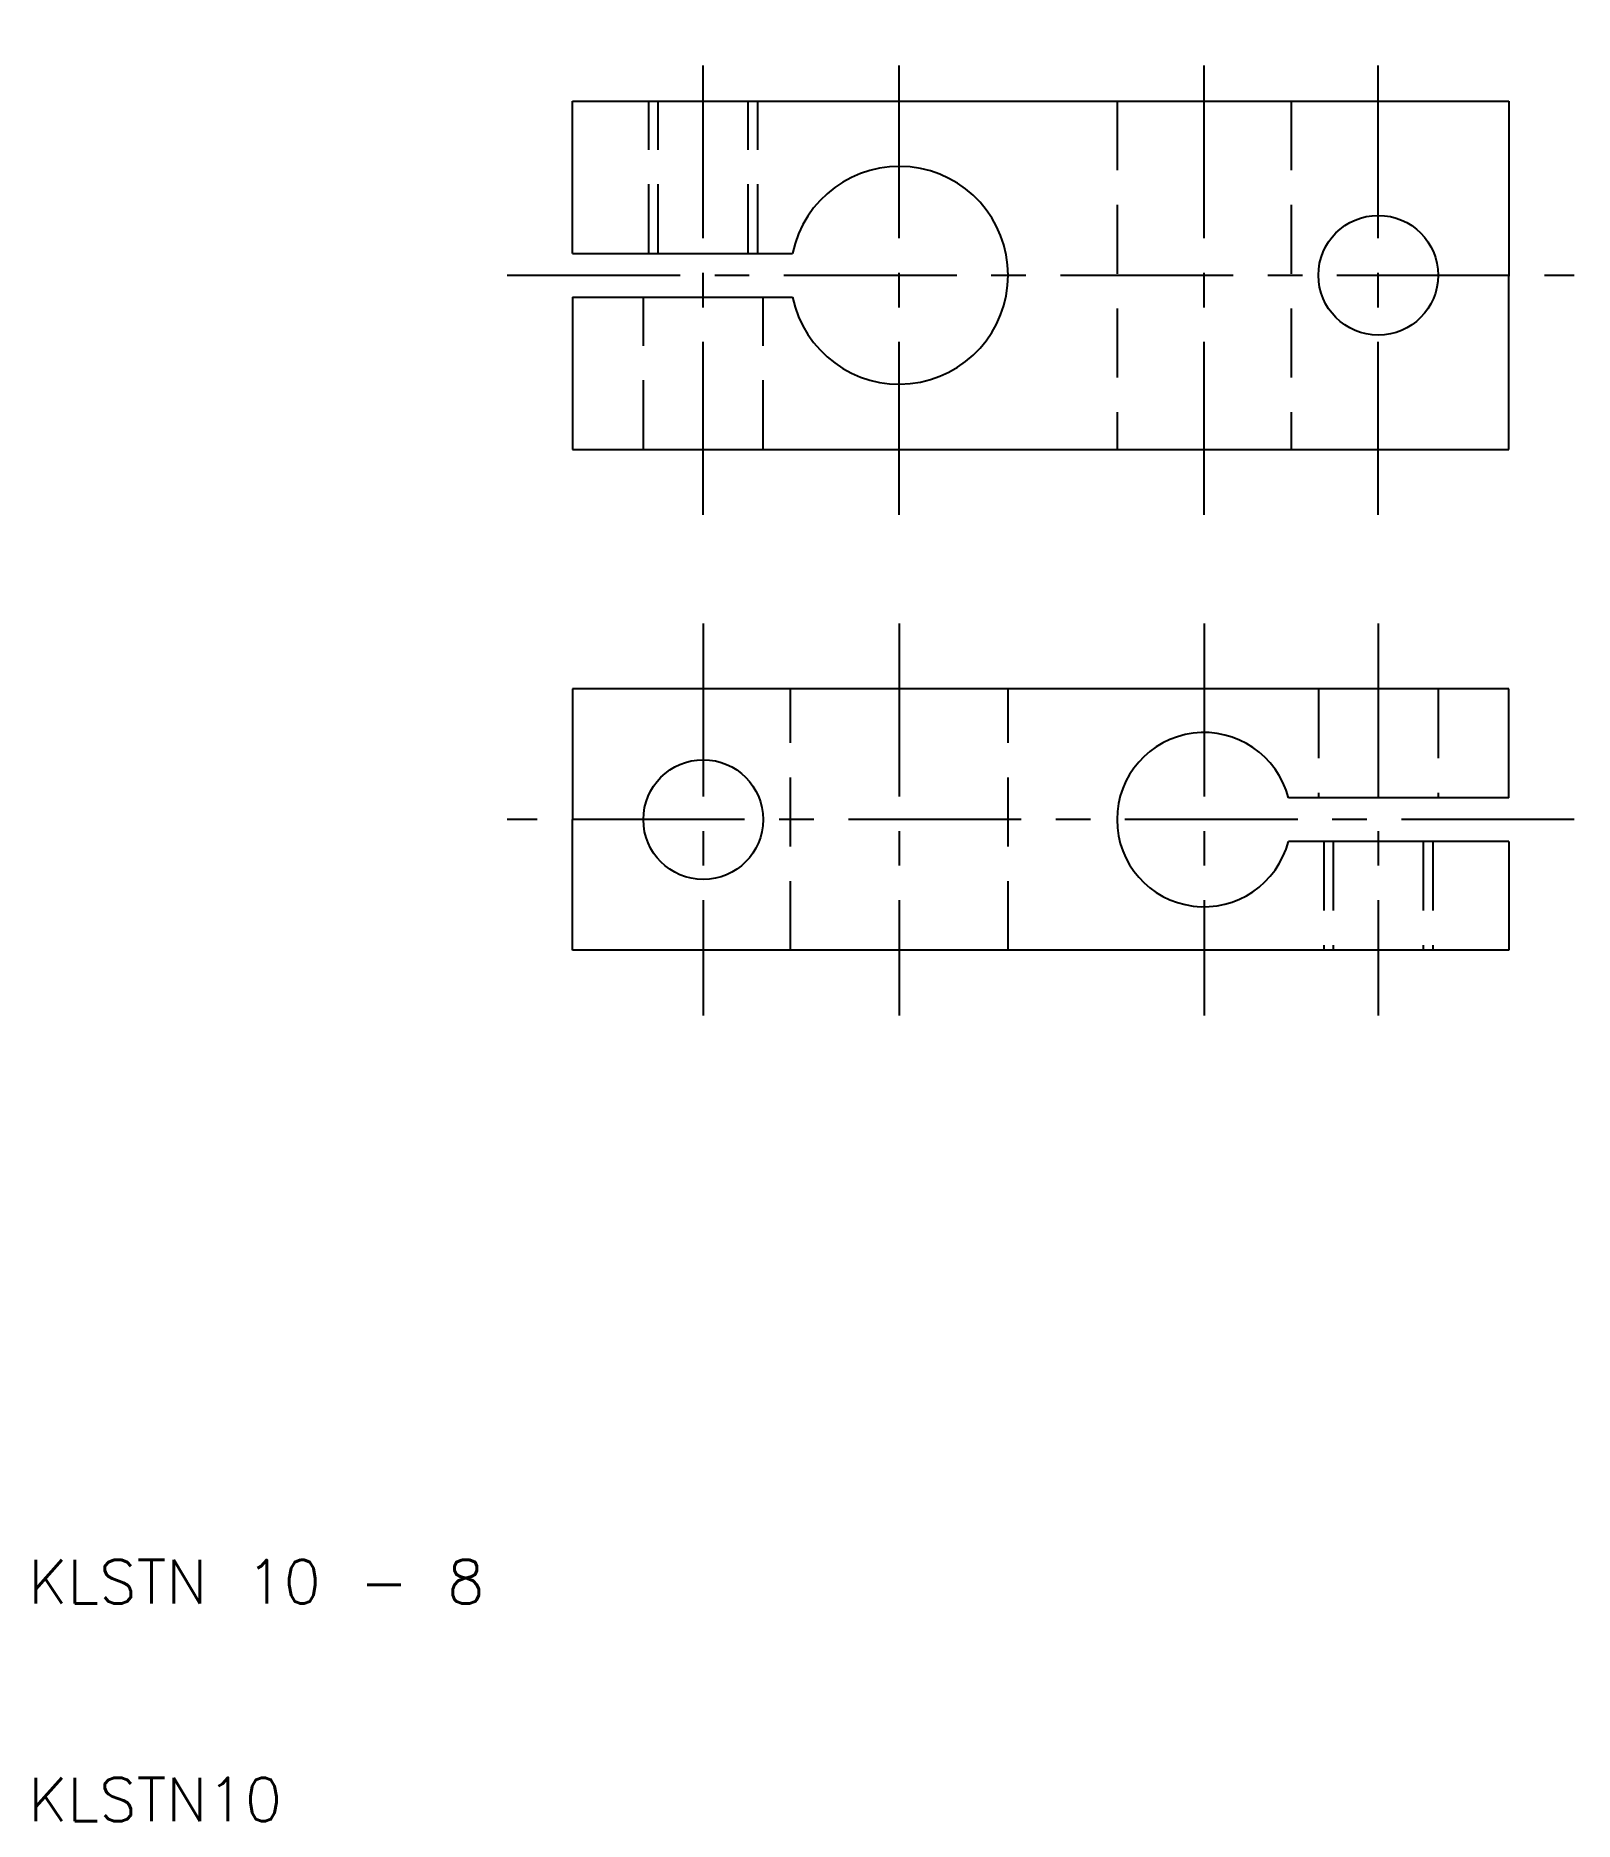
# Model space of a CAD drawing. Extents: x 10.3 to 81, y 10 to 92.
import ezdxf

# ---------------------------------------------------------------- set-up
doc = ezdxf.new("R2010")
doc.units = 0
doc.header["$LTSCALE"] = 0.25
doc.linetypes.add('CENTER', pattern=[50.8, 31.75, -6.35, 6.35, -6.35])
doc.linetypes.add('DASHED', pattern=[19.05, 12.7, -6.35])
doc.layers.get('0').update_dxf_attribs({"linetype": 'CONTINUOUS'})
doc.layers.add('CENTER', color=1, linetype='CENTER')
doc.styles.get("Standard").update_dxf_attribs({"font": 'txt.shx', "bigfont": 'extfont.shx'})

msp = doc.modelspace()

# ---------------------------------------------------------------- linework, layer by layer
for p, q in [((35, 89), (78, 89)), ((35, 82), (35, 89)), ((78, 89), (78, 81)), ((35, 82), (45.101, 82)), ((78, 73), (78, 81)), ((35, 80), (35, 73)), ((35, 80), (45.101, 80)), ((35, 73), (78, 73)), ((78, 62), (35, 62)), ((35, 62), (35, 56)), ((78, 57), (78, 62)), ((78, 57), (67.873, 57)), ((35, 50), (35, 56)), ((78, 55), (67.873, 55)), ((78, 55), (78, 50)), ((78, 50), (35, 50))]:
    msp.add_line(p, q)
at = {"color": 3, "linetype": 'DASHED'}
for p, q in [((38.5, 82), (38.5, 89)), ((38.933, 82), (38.933, 89)), ((43.067, 82), (43.067, 89)), ((43.5, 82), (43.5, 89)), ((60, 89), (60, 73)), ((68, 89), (68, 73)), ((38.25, 73), (38.25, 80)), ((43.75, 73), (43.75, 80)), ((45, 50), (45, 62)), ((55, 50), (55, 62)), ((69.25, 62), (69.25, 57)), ((74.75, 62), (74.75, 57)), ((69.5, 55), (69.5, 50)), ((69.933, 55), (69.933, 50)), ((74.067, 55), (74.067, 50)), ((74.5, 55), (74.5, 50))]:
    msp.add_line(p, q, dxfattribs=at)
for centre in [(72, 81), (41, 56)]:
    msp.add_circle(centre, 2.75)
for centre, radius, start, end in [((50, 81), 5, 191.53696, 168.46304), ((64, 56), 4, 14.47751, 345.52249)]:
    msp.add_arc(centre, radius, start, end)
at = {"layer": 'CENTER', "color": 1, "linetype": 'CENTER'}
for p, q in [((41, 70), (41, 92)), ((50, 70), (50, 92)), ((64, 70), (64, 92)), ((72, 70), (72, 92)), ((32, 81), (81, 81)), ((41, 65), (41, 47)), ((50, 65), (50, 47)), ((64, 65), (64, 47)), ((72, 65), (72, 47)), ((81, 56), (32, 56))]:
    msp.add_line(p, q, dxfattribs=at)

# ---------------------------------------------------------------- texts
for s, p in [('KLSTN 10 - 8', (10, 20)), ('KLSTN10', (10, 10))]:
    msp.add_text(s, height=2).set_placement(p)

doc.saveas('drawing.dxf')
